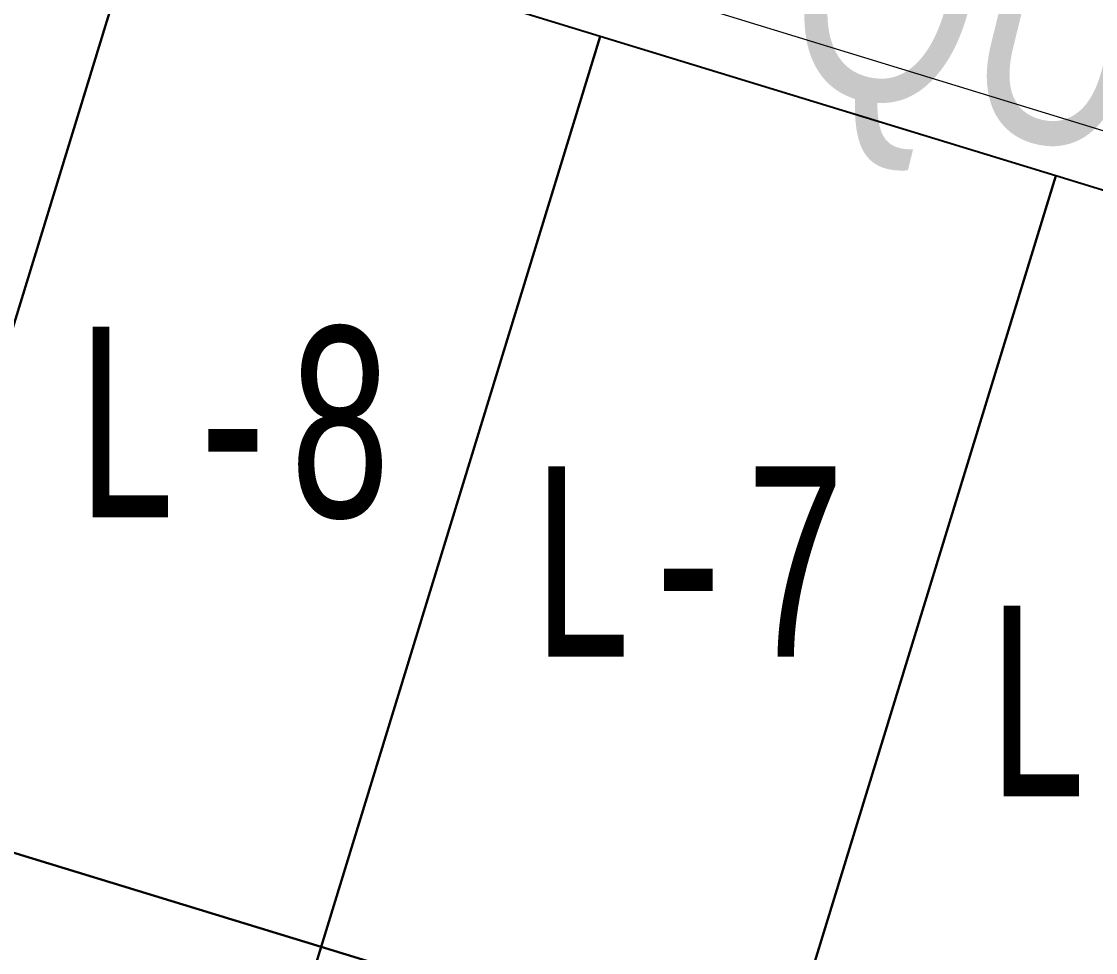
# Model space of a CAD drawing. Header units: millimetres. Extents: x 474016 to 477875, y 2288607 to 2292200.
# Drawn here: x 474274.57 to 474302.75, y 2289790.42 to 2289814.86 of the extents above; entities that cross this region are included whole.
import ezdxf
from ezdxf.enums import TextEntityAlignment as Align

# ---------------------------------------------------------------- set-up
doc = ezdxf.new("R2010")
doc.units = ezdxf.units.MM
doc.header["$LTSCALE"] = 50
for name, color, linetype, lineweight in [('BANQUETA', 251, 'Continuous', 5), ('LOTES', 6, 'Continuous', 15), ('vialidad', 5, 'Continuous', 13)]:
    doc.layers.add(name, color=color, linetype=linetype, lineweight=lineweight)
doc.layers.add('CVL_LOTIF', color=1, linetype='Continuous')
doc.layers.add('MZ Y LT', color=7, linetype='Continuous', lineweight=13, true_color=0x0d2bf2)
doc.styles.add('MONOTXT4', font='MONOTXT4.shx', dxfattribs={"width": 0.55})
doc.styles.get("Standard").update_dxf_attribs({"font": 'arial.ttf'})

msp = doc.modelspace()

# ---------------------------------------------------------------- linework, layer by layer
at = {"layer": 'BANQUETA'}
msp.add_lwpolyline([(474238.809, 2289776.217), (474358.322, 2289739.588, 0.414214), (474360.82, 2289740.914), (474375.179, 2289787.763, 0.414214), (474373.853, 2289790.261), (474254.34, 2289826.891)], format="xyb", dxfattribs=at)
at = {"layer": 'CVL_LOTIF'}
for points in [[(474277.803, 2289818.131), (474265.852, 2289821.794), (474258.526, 2289797.891), (474270.477, 2289794.228)], [(474289.754, 2289814.468), (474277.803, 2289818.131), (474270.477, 2289794.228), (474282.428, 2289790.565)], [(474301.706, 2289810.805), (474289.754, 2289814.468), (474282.428, 2289790.565), (474294.38, 2289786.902)], [(474313.657, 2289807.142), (474301.706, 2289810.805), (474294.38, 2289786.902), (474306.331, 2289783.239)], [(474282.428, 2289790.565), (474270.477, 2289794.228), (474263.151, 2289770.326), (474275.102, 2289766.663)], [(474294.38, 2289786.902), (474282.428, 2289790.565), (474275.102, 2289766.663), (474287.054, 2289763)]]:
    msp.add_lwpolyline(points, close=True, dxfattribs=at)
at = {"layer": 'LOTES'}
for p, q in [((474270.477, 2289794.228), (474277.803, 2289818.131)), ((474282.428, 2289790.565), (474289.754, 2289814.468)), ((474294.38, 2289786.902), (474301.706, 2289810.805)), ((474275.102, 2289766.663), (474282.428, 2289790.565))]:
    msp.add_line(p, q, dxfattribs=at)

# ---------------------------------------------------------------- texts
at = {"layer": 'MZ Y LT', "lineweight": 13, "style": 'MONOTXT4', "width": 0.65}
for s, p in [('L-8', (474280.116, 2289804.348)), ('L-7', (474292.067, 2289800.685)), ('L-6', (474304.018, 2289797.022))]:
    msp.add_text(s, height=5, dxfattribs=at).set_placement(p, align=Align.MIDDLE)
at = {"layer": 'vialidad', "color": 5, "width": 0.75}
msp.add_text('QUITASOL', height=6, rotation=346.1813, dxfattribs=at).set_placement((474310.229, 2289811.789), align=Align.MIDDLE)

doc.saveas('drawing.dxf')
